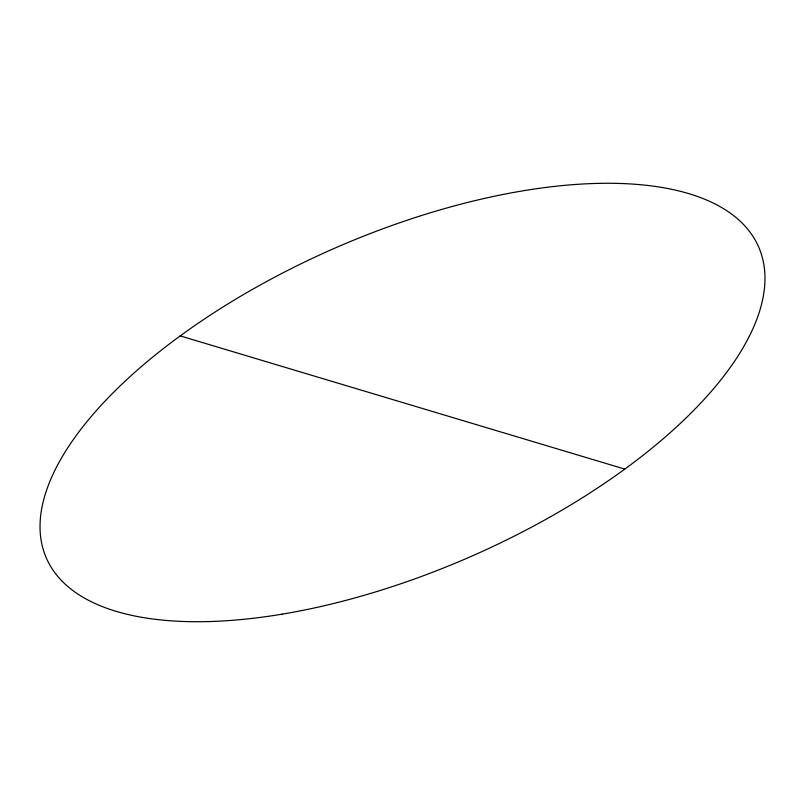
<?xml version="1.0" encoding="UTF-8"?>
<svg xmlns="http://www.w3.org/2000/svg" width="805" height="805" viewBox="0 0 805 805"><rect width="100%" height="100%" fill="white"/><g stroke="black" fill="none" stroke-linecap="round" stroke-linejoin="round"><path stroke-width="1.21" d="M180.209 335.896L624.791 469.104M282.223 614.145A388.624 168.527 -23.6 0 0 758.753 247.205A388.624 168.527 -23.6 0 0 166.534 346.14A388.624 168.527 -23.6 0 0 282.223 614.145"/></g></svg>
